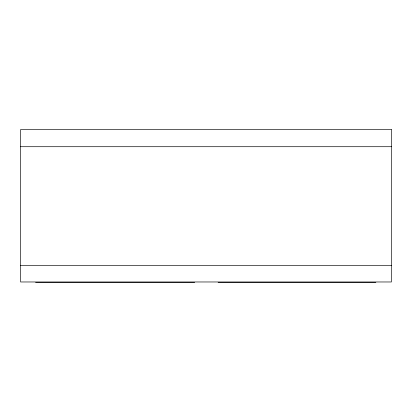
<?xml version="1.0" encoding="UTF-8"?>
<svg xmlns="http://www.w3.org/2000/svg" width="412" height="412" viewBox="0 0 412 412"><rect width="100%" height="100%" fill="white"/><g stroke="black" fill="none" stroke-linecap="round" stroke-linejoin="round"><path stroke-width="0.62" d="M20.6 146.713L391.4 146.713M20.6 265.591L391.4 265.591M35.587 282.452L194.696 282.452M218.108 282.452L375.847 282.452M391.4 129.548L20.6 129.548L20.6 281.973L391.4 281.973L391.4 129.548"/></g></svg>
